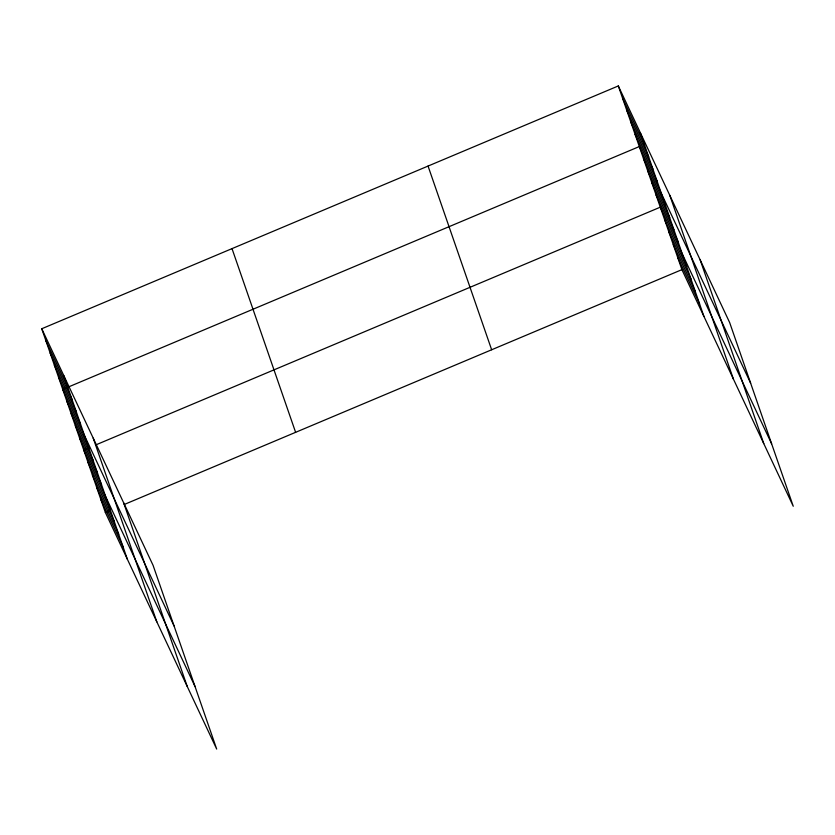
<?xml version="1.0" encoding="UTF-8"?>
<svg xmlns="http://www.w3.org/2000/svg" width="835" height="835" viewBox="0 0 835 835"><rect width="100%" height="100%" fill="white"/><g stroke="black" fill="none" stroke-linecap="round" stroke-linejoin="round"><path stroke-width="1.25" d="M41.75 328.75L153.087 565.358L216.682 749.058L105.346 512.45L41.75 328.75L618.317 85.942L729.654 322.55L793.25 506.25L681.913 269.642L618.317 85.942M88.479 447.988L83.719 449.992L195.066 686.6M95.618 444.982L660.287 207.184L771.623 443.792M105.346 512.45L110.105 510.446M124.373 504.434L681.913 269.642M622.513 98.071L644.505 144.81M626.709 110.189L648.701 156.938M630.905 122.317L652.897 169.056M635.101 134.435L657.103 181.185M750.644 383.171L639.297 146.563L62.74 389.371L174.077 625.979M643.503 158.692L665.495 205.431M647.699 170.81L669.691 217.549M651.895 182.938L673.887 229.677M656.091 195.056L678.083 241.795M664.608 219.678L686.61 266.417M668.939 232.161L690.931 278.911M673.26 244.655L695.252 291.394M677.582 257.149L699.584 303.888M45.946 340.878L67.938 387.617M50.142 353.007L72.144 399.746M54.338 365.125L76.34 411.864M58.544 377.253L80.536 423.992M66.936 401.499L88.927 448.238M71.132 413.617L93.123 460.367M75.327 425.746L97.319 472.485M79.523 437.864L101.526 484.613M88.051 462.486L110.043 509.225M92.372 474.979L114.364 521.718M96.693 487.463L118.695 534.212M101.025 499.956L123.016 546.695M700.168 259.894L763.764 443.594M669.795 195.338L733.391 379.038M640.309 132.681L703.905 316.382M428.052 166.071L491.648 349.771M232.015 248.632L295.611 432.321M123.601 502.701L187.207 686.401M93.228 438.156L156.823 621.845M63.742 375.499L127.337 559.189"/></g></svg>
